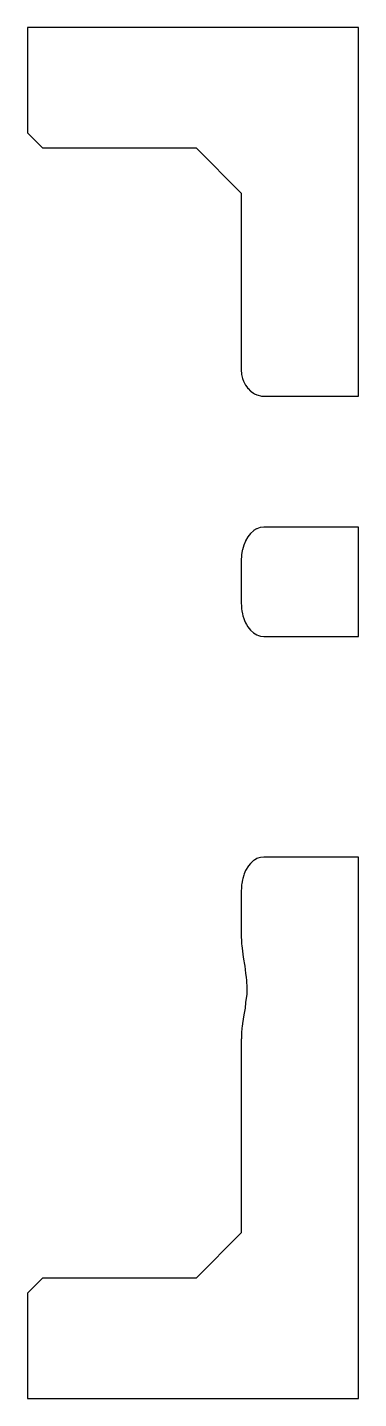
# Model space of a CAD drawing. Header units: metres. Extents: x 0 to 47.5, y 0 to 45.5.
# Drawn here: x 0 to 11, y 0 to 45.5 of the extents above.
import ezdxf

# ---------------------------------------------------------------- set-up
doc = ezdxf.new("R2010")
doc.units = ezdxf.units.M

msp = doc.modelspace()

# ---------------------------------------------------------------- linework, layer by layer
for p, q in [((11, 45.5), (0, 45.5)), ((0, 45.5), (0, 42)), ((11, 33.26), (11, 45.5)), ((0, 42), (0.5, 41.5)), ((0.5, 41.5), (5.60409, 41.5)), ((5.60409, 41.5), (7.10409, 40)), ((7.10409, 40), (7.10409, 34.1063)), ((7.10409, 34.1063), (7.10946, 34.0317)), ((7.10946, 34.0317), (7.11332, 33.9782)), ((7.11332, 33.9782), (7.13251, 33.8909)), ((7.13251, 33.8909), (7.14079, 33.8532)), ((7.14079, 33.8532), (7.17765, 33.756)), ((7.17765, 33.756), (7.18583, 33.7344)), ((7.18583, 33.7344), (7.24345, 33.6317)), ((7.24345, 33.6317), (7.24732, 33.6248)), ((7.24732, 33.6248), (7.2908, 33.5692)), ((7.2908, 33.5692), (7.32376, 33.523)), ((7.32376, 33.523), (7.32887, 33.5178)), ((7.32887, 33.5178), (7.41325, 33.4315)), ((7.41325, 33.4315), (7.4304, 33.4189)), ((7.4304, 33.4189), (7.51359, 33.3579)), ((7.51359, 33.3579), (7.54196, 33.3438)), ((7.54196, 33.3438), (7.62232, 33.304)), ((7.62232, 33.304), (7.65926, 33.2934)), ((7.65926, 33.2934), (7.73676, 33.2711)), ((7.73676, 33.2711), (7.77838, 33.2672)), ((7.77838, 33.2672), (7.85409, 33.26)), ((7.85409, 33.26), (11, 33.26)), ((7.41325, 28.711), (7.32376, 28.5991)), ((7.50544, 28.7936), (7.41325, 28.711)), ((7.51359, 28.8009), (7.50544, 28.7936)), ((7.61403, 28.8618), (7.51359, 28.8009)), ((7.62232, 28.8668), (7.61403, 28.8618)), ((7.72839, 28.9041), (7.62232, 28.8668)), ((7.73676, 28.907), (7.72839, 28.9041)), ((7.85409, 28.9205), (7.73676, 28.907)), ((11, 28.9205), (7.85409, 28.9205)), ((11, 25.2864), (11, 28.9205)), ((7.18583, 28.3214), (7.14079, 28.1623)), ((7.2408, 28.4526), (7.18583, 28.3214)), ((7.24732, 28.4682), (7.2408, 28.4526)), ((7.32376, 28.5991), (7.24732, 28.4682)), ((7.11202, 27.9706), (7.10409, 27.8232)), ((7.10409, 27.8232), (7.10409, 26.3838)), ((7.11332, 27.9948), (7.11202, 27.9706)), ((7.13725, 28.1407), (7.11332, 27.9948)), ((7.14079, 28.1623), (7.13725, 28.1407)), ((7.10409, 26.3838), (7.10783, 26.3141)), ((7.10783, 26.3141), (7.11332, 26.2121)), ((7.11332, 26.2121), (7.12464, 26.1431)), ((7.12464, 26.1431), (7.14079, 26.0447)), ((7.14079, 26.0447), (7.15962, 25.9782)), ((7.15962, 25.9782), (7.18583, 25.8856)), ((7.18583, 25.8856), (7.21189, 25.8234)), ((7.21189, 25.8234), (7.24732, 25.7388)), ((7.24732, 25.7388), (7.2801, 25.6826)), ((7.2801, 25.6826), (7.32376, 25.6078)), ((7.32376, 25.6078), (7.41325, 25.496)), ((7.41325, 25.496), (7.51359, 25.406)), ((7.51359, 25.406), (7.56143, 25.377)), ((7.56143, 25.377), (7.62232, 25.3401)), ((7.62232, 25.3401), (7.6729, 25.3223)), ((7.6729, 25.3223), (7.73676, 25.2999)), ((7.73676, 25.2999), (7.85409, 25.2864)), ((7.85409, 25.2864), (11, 25.2864)), ((7.41325, 17.761), (7.34873, 17.6804)), ((7.44164, 17.7864), (7.41325, 17.761)), ((7.51359, 17.851), (7.44164, 17.7864)), ((7.54469, 17.8698), (7.51359, 17.851)), ((7.62232, 17.9169), (7.54469, 17.8698)), ((7.6553, 17.9284), (7.62232, 17.9169)), ((7.73676, 17.9571), (7.6553, 17.9284)), ((7.85409, 17.9706), (7.73676, 17.9571)), ((11, 17.9706), (7.85409, 17.9706)), ((11, 0), (11, 17.9706)), ((7.18583, 17.3714), (7.15266, 17.2542)), ((7.20239, 17.4109), (7.18583, 17.3714)), ((7.24732, 17.5182), (7.20239, 17.4109)), ((7.2683, 17.5541), (7.24732, 17.5182)), ((7.32376, 17.6491), (7.2683, 17.5541)), ((7.34873, 17.6804), (7.32376, 17.6491)), ((7.10641, 16.9163), (7.10409, 16.8732)), ((7.10409, 16.8732), (7.10409, 15.3296)), ((7.11332, 17.0449), (7.10641, 16.9163)), ((7.12039, 17.088), (7.11332, 17.0449)), ((7.14079, 17.2123), (7.12039, 17.088)), ((7.15266, 17.2542), (7.14079, 17.2123)), ((7.10409, 15.3296), (7.10943, 15.1897)), ((7.10943, 15.1897), (7.11332, 15.0877)), ((7.11332, 15.0877), (7.12124, 15.0197)), ((7.12124, 15.0197), (7.13951, 14.8628)), ((7.13951, 14.8628), (7.14031, 14.8528)), ((7.14031, 14.8528), (7.14079, 14.8468)), ((7.14079, 14.8468), (7.16814, 14.649)), ((7.16814, 14.649), (7.18583, 14.521)), ((7.18583, 14.521), (7.19947, 14.4543)), ((7.19947, 14.4543), (7.22115, 14.3483)), ((7.22115, 14.3483), (7.23322, 14.2348)), ((7.23322, 14.2348), (7.24732, 14.1021)), ((7.24732, 14.1021), (7.26515, 13.9818)), ((7.26515, 13.9818), (7.28068, 13.877)), ((7.28068, 13.877), (7.28249, 13.6263)), ((7.28398, 13.4198), (7.24732, 13.1461)), ((7.28249, 13.6263), (7.28398, 13.4198)), ((7.22858, 12.9511), (7.18583, 12.7316)), ((7.24732, 13.1461), (7.22858, 12.9511)), ((7.13769, 12.3792), (7.11332, 12.1633)), ((7.14079, 12.4067), (7.13769, 12.3792)), ((7.14778, 12.4425), (7.14079, 12.4067)), ((7.18583, 12.7316), (7.14778, 12.4425)), ((7.10556, 11.9536), (7.10409, 11.9137)), ((7.10409, 11.9137), (7.10409, 5.5)), ((7.11332, 12.1633), (7.10556, 11.9536)), ((7.10409, 5.5), (5.60409, 4)), ((0.5, 4), (0, 3.5)), ((5.60409, 4), (0.5, 4)), ((0, 3.5), (0, 0)), ((0, 0), (11, 0))]:
    msp.add_line(p, q)

doc.saveas('drawing.dxf')
